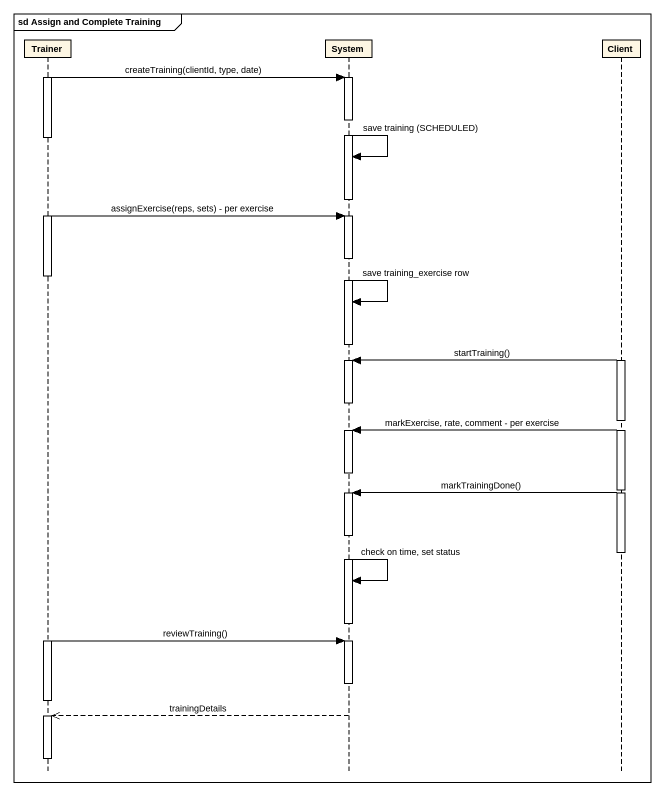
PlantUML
@startuml
mainframe sd Assign and Complete Training
hide footbox
participant Trainer
participant System
participant Client

activate Trainer
Trainer -> System : createTraining(clientId, type, date)
activate System
deactivate Trainer
System -> System : save training (SCHEDULED)
deactivate System
activate Trainer
Trainer -> System : assignExercise(reps, sets) - per exercise
activate System
deactivate Trainer
System -> System : save training_exercise row
deactivate System
activate Client
Client -> System : startTraining()
activate System
deactivate System
Client -> System : markExercise, rate, comment - per exercise
activate System
deactivate System
Client -> System : markTrainingDone()
activate System
deactivate Client
System -> System : check on time, set status
deactivate System
activate Trainer
Trainer -> System : reviewTraining()
activate System
deactivate System
deactivate Trainer
System -->> Trainer : trainingDetails
activate Trainer
deactivate Trainer
@enduml
